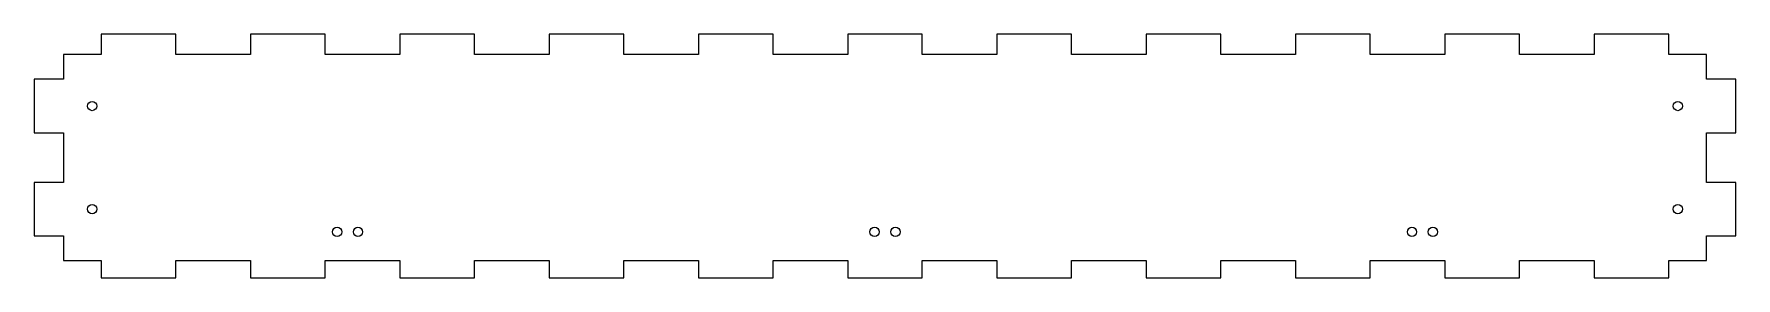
# Model space of a CAD drawing. Header units: millimetres. Extents: x -286 to 284, y -43 to 38.
import ezdxf

# ---------------------------------------------------------------- set-up
doc = ezdxf.new("R2010")
doc.units = ezdxf.units.MM

msp = doc.modelspace()

# ---------------------------------------------------------------- linework, layer by layer
at = {"color": 7, "linetype": 'Continuous', "lineweight": 25}
for p, q in [((-263.61, 38.5), (-263.61, 31.65)), ((-238.61, 38.5), (-263.61, 38.5)), ((-238.61, 31.65), (-238.61, 38.5)), ((-188.61, 38.5), (-213.61, 38.5)), ((-213.61, 38.5), (-213.61, 31.65)), ((-188.61, 31.65), (-188.61, 38.5)), ((-138.61, 38.5), (-163.61, 38.5)), ((-163.61, 38.5), (-163.61, 31.65)), ((-138.61, 31.65), (-138.61, 38.5)), ((-88.61, 38.5), (-113.61, 38.5)), ((-113.61, 38.5), (-113.61, 31.65)), ((-88.61, 31.65), (-88.61, 38.5)), ((-38.61, 38.5), (-63.61, 38.5)), ((-63.61, 38.5), (-63.61, 31.65)), ((-38.61, 31.65), (-38.61, 38.5)), ((11.39, 38.5), (-13.61, 38.5)), ((-13.61, 38.5), (-13.61, 31.65)), ((11.39, 31.65), (11.39, 38.5)), ((61.39, 38.5), (36.39, 38.5)), ((36.39, 38.5), (36.39, 31.65)), ((61.39, 31.65), (61.39, 38.5)), ((111.39, 38.5), (86.39, 38.5)), ((86.39, 38.5), (86.39, 31.65)), ((111.39, 31.65), (111.39, 38.5)), ((161.39, 38.5), (136.39, 38.5)), ((136.39, 38.5), (136.39, 31.65)), ((161.39, 31.65), (161.39, 38.5)), ((211.39, 38.5), (186.39, 38.5)), ((186.39, 38.5), (186.39, 31.65)), ((211.39, 31.65), (211.39, 38.5)), ((261.39, 38.5), (236.39, 38.5)), ((236.39, 38.5), (236.39, 31.65)), ((261.39, 31.65), (261.39, 38.5)), ((-263.61, 31.65), (-276.26, 31.65)), ((-276.26, 31.65), (-276.26, 23.35)), ((-213.61, 31.65), (-238.61, 31.65)), ((-163.61, 31.65), (-188.61, 31.65)), ((-113.61, 31.65), (-138.61, 31.65)), ((-63.61, 31.65), (-88.61, 31.65)), ((-13.61, 31.65), (-38.61, 31.65)), ((36.39, 31.65), (11.39, 31.65)), ((86.39, 31.65), (61.39, 31.65)), ((136.39, 31.65), (111.39, 31.65)), ((186.39, 31.65), (161.39, 31.65)), ((236.39, 31.65), (211.39, 31.65)), ((274.04, 31.65), (261.39, 31.65)), ((274.04, 23.35), (274.04, 31.65)), ((-276.26, 23.35), (-286.11, 23.35)), ((-286.11, 23.35), (-286.11, 5.45)), ((283.89, 23.35), (274.04, 23.35)), ((283.89, 5.45), (283.89, 23.35)), ((-286.11, 5.45), (-276.26, 5.45)), ((-276.26, 5.45), (-276.26, -11.15)), ((274.04, -11.15), (274.04, 5.45)), ((274.04, 5.45), (283.89, 5.45)), ((-276.26, -11.15), (-286.11, -11.15)), ((-286.11, -11.15), (-286.11, -29.05)), ((283.89, -11.15), (274.04, -11.15)), ((283.89, -29.05), (283.89, -11.15)), ((-286.11, -29.05), (-276.26, -29.05)), ((-276.26, -29.05), (-276.26, -37.35)), ((274.04, -37.35), (274.04, -29.05)), ((274.04, -29.05), (283.89, -29.05)), ((-276.26, -37.35), (-263.61, -37.35)), ((-263.61, -37.35), (-263.61, -43.15)), ((-238.61, -43.15), (-238.61, -37.35)), ((-238.61, -37.35), (-213.61, -37.35)), ((-213.61, -37.35), (-213.61, -43.15)), ((-188.61, -43.15), (-188.61, -37.35)), ((-188.61, -37.35), (-163.61, -37.35)), ((-163.61, -37.35), (-163.61, -43.15)), ((-138.61, -43.15), (-138.61, -37.35)), ((-138.61, -37.35), (-113.61, -37.35)), ((-113.61, -37.35), (-113.61, -43.15)), ((-88.61, -43.15), (-88.61, -37.35)), ((-88.61, -37.35), (-63.61, -37.35)), ((-63.61, -37.35), (-63.61, -43.15)), ((-38.61, -43.15), (-38.61, -37.35)), ((-38.61, -37.35), (-13.61, -37.35)), ((-13.61, -37.35), (-13.61, -43.15)), ((11.39, -43.15), (11.39, -37.35)), ((11.39, -37.35), (36.39, -37.35)), ((36.39, -37.35), (36.39, -43.15)), ((61.39, -43.15), (61.39, -37.35)), ((61.39, -37.35), (86.39, -37.35)), ((86.39, -37.35), (86.39, -43.15)), ((111.39, -43.15), (111.39, -37.35)), ((111.39, -37.35), (136.39, -37.35)), ((136.39, -37.35), (136.39, -43.15)), ((161.39, -43.15), (161.39, -37.35)), ((161.39, -37.35), (186.39, -37.35)), ((186.39, -37.35), (186.39, -43.15)), ((211.39, -43.15), (211.39, -37.35)), ((211.39, -37.35), (236.39, -37.35)), ((236.39, -37.35), (236.39, -43.15)), ((261.39, -43.15), (261.39, -37.35)), ((261.39, -37.35), (274.04, -37.35)), ((-263.61, -43.15), (-238.61, -43.15)), ((-213.61, -43.15), (-188.61, -43.15)), ((-163.61, -43.15), (-138.61, -43.15)), ((-113.61, -43.15), (-88.61, -43.15)), ((-63.61, -43.15), (-38.61, -43.15)), ((-13.61, -43.15), (11.39, -43.15)), ((36.39, -43.15), (61.39, -43.15)), ((86.39, -43.15), (111.39, -43.15)), ((136.39, -43.15), (161.39, -43.15)), ((186.39, -43.15), (211.39, -43.15)), ((236.39, -43.15), (261.39, -43.15))]:
    msp.add_line(p, q, dxfattribs=at)
for centre in [(-266.64, 14.4), (264.42, 14.4), (-266.64, -20.1), (264.42, -20.1), (-184.61, -27.73), (-177.61, -27.73), (-4.61, -27.73), (2.39, -27.73), (175.39, -27.73), (182.39, -27.73)]:
    msp.add_circle(centre, 1.55, dxfattribs=at)

doc.saveas('drawing.dxf')
